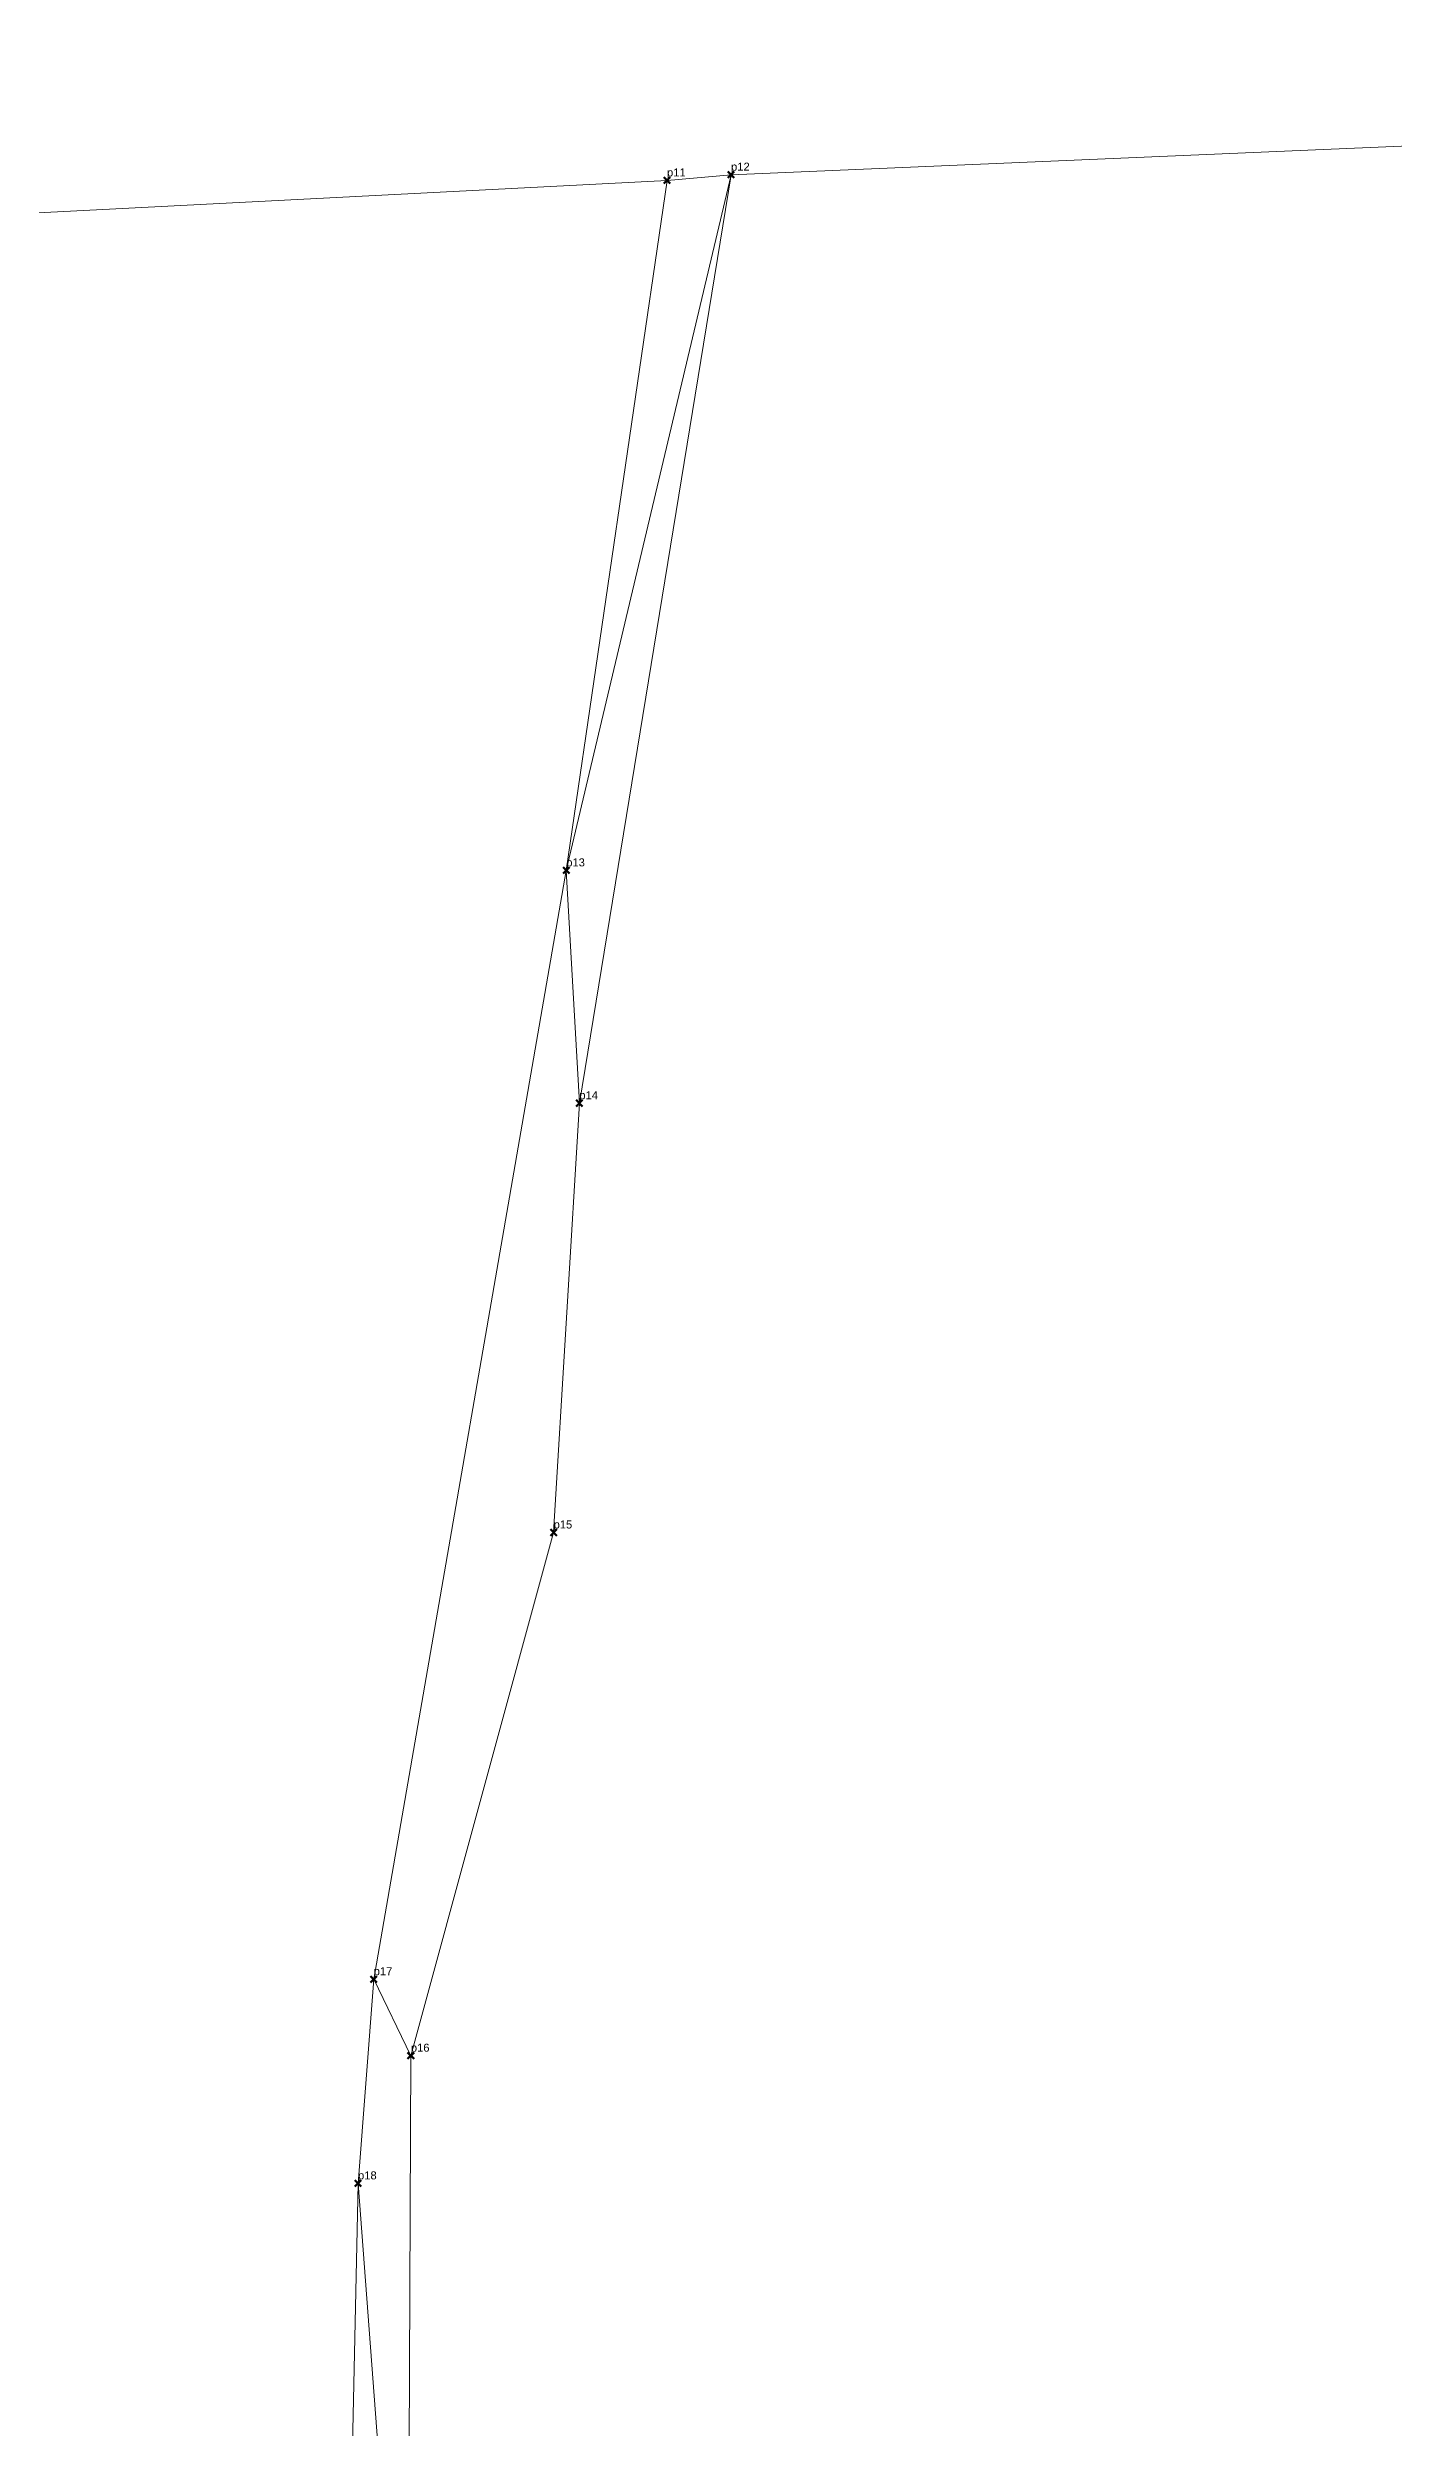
# Model space of a CAD drawing. Header units: millimetres. Extents: x 606072 to 606414, y 1290780 to 1291078.
# Drawn here: x 606156.3 to 606240.4, y 1290928.4 to 1291077.1 of the extents above; entities that cross this region are included whole.
import ezdxf

# ---------------------------------------------------------------- set-up
doc = ezdxf.new("R2010")
doc.units = ezdxf.units.MM
doc.header["$PDMODE"] = 3
doc.header["$PDSIZE"] = 0.2
doc.layers.get('0').update_dxf_attribs({"color": 1, "linetype": 'CONTINUOUS', "lineweight": 100})
doc.layers.add('Point', color=5, linetype='CONTINUOUS', lineweight=100)
doc.layers.add('Point_Name', color=1, linetype='CONTINUOUS', lineweight=100)
doc.styles.get("Standard").update_dxf_attribs({"font": 'arial.ttf', "width": 0.65})

msp = doc.modelspace()

# ---------------------------------------------------------------- linework, layer by layer
at = {"color": 6, "lineweight": 0, "elevation": 75.25}
msp.add_lwpolyline([(606367.39, 1290835.33), (606362.79, 1290842.14), (606391.28, 1291076.61), (606385.07, 1291077.12), (606199.02, 1291069.18), (606195.02, 1291068.82), (606112.72, 1291064.59), (606108.13, 1291021.49), (606098.18, 1290965.64), (606076.65, 1290807.2), (606072.21, 1290805.84), (606072.34, 1290802.17), (606076.13, 1290802.38), (606076.29, 1290802.31), (606072.69, 1290779.86), (606095.76, 1290788.66), (606139.87, 1290789.58), (606134.75, 1290802.54), (606203.68, 1290810.33), (606192.58, 1290819.2), (606244.04, 1290832.45), (606308.42, 1290830.64), (606303.18, 1290837.68), (606367.39, 1290835.33)], dxfattribs=at)
at = {"color": 4, "lineweight": 0}
for points, elevation in [([(606385.07, 1291077.12), (606199.02, 1291069.18), (606189.54, 1291011.15), (606187.93, 1290984.32), (606179.01, 1290951.62), (606178.81, 1290902.71), (606180.44, 1290872.07), (606182.26, 1290854.11), (606191.49, 1290830.5), (606196.84, 1290820.3), (606244.04, 1290832.45), (606303.18, 1290837.68), (606362.79, 1290842.14), (606367.39, 1290835.33), (606385.07, 1291077.12)], 74.31), ([(606195.02, 1291068.82), (606112.72, 1291064.59), (606108.13, 1291021.49), (606098.18, 1290965.64), (606076.65, 1290807.2), (606072.21, 1290805.84), (606072.34, 1290802.17), (606076.13, 1290802.38), (606076.29, 1290802.31), (606072.69, 1290779.86), (606095.76, 1290788.66), (606134.75, 1290802.54), (606192.58, 1290819.2), (606189.42, 1290828.08), (606188.99, 1290828.44), (606177.35, 1290853.31), (606175.87, 1290867.83), (606174.83, 1290902.15), (606175.71, 1290943.64), (606176.69, 1290956.4), (606188.72, 1291025.7), (606195.02, 1291068.82)], 74.67)]:
    msp.add_lwpolyline(points, dxfattribs=dict(at, elevation=elevation))
at = {"color": 3, "lineweight": 0}
for points, elevation in [([(606195.02, 1291068.82), (606112.72, 1291064.59), (606108.13, 1291021.49), (606098.18, 1290965.64), (606076.65, 1290807.2), (606072.21, 1290805.84), (606072.34, 1290802.17), (606076.13, 1290802.38), (606076.29, 1290802.31), (606072.69, 1290779.86), (606118.33, 1290832.21), (606203.68, 1290810.33), (606192.58, 1290819.2), (606189.42, 1290828.08), (606188.99, 1290828.44), (606177.35, 1290853.31), (606175.87, 1290867.83), (606179.33, 1290872.65), (606174.83, 1290902.15), (606175.71, 1290943.64), (606176.69, 1290956.4), (606188.72, 1291025.7), (606195.02, 1291068.82)], 74.67), ([(606199.02, 1291069.18), (606195.02, 1291068.82), (606188.72, 1291025.7), (606176.69, 1290956.4), (606175.71, 1290943.64), (606174.83, 1290902.15), (606175.87, 1290867.83), (606177.35, 1290853.31), (606188.99, 1290828.44), (606189.42, 1290828.08), (606192.58, 1290819.2), (606196.84, 1290820.3), (606191.5, 1290830.5), (606182.26, 1290854.11), (606179.33, 1290872.65), (606178.81, 1290902.71), (606179.01, 1290951.62), (606187.93, 1290984.32), (606189.54, 1291011.15), (606199.02, 1291069.18)], 74.31), ([(606199.02, 1291069.18), (606189.54, 1291011.15), (606187.93, 1290984.32), (606179.01, 1290951.62), (606178.81, 1290902.71), (606180.44, 1290872.07), (606182.26, 1290854.11), (606191.49, 1290830.5), (606203.68, 1290810.33)], 74.71)]:
    msp.add_lwpolyline(points, dxfattribs=dict(at, elevation=elevation))
at = {"color": 7, "lineweight": 0, "elevation": 76.34}
msp.add_lwpolyline([(606076.65, 1290807.2), (606098.18, 1290965.64), (606108.13, 1291021.49), (606112.72, 1291064.59), (606195.02, 1291068.82), (606199.02, 1291069.18), (606188.72, 1291025.7), (606189.54, 1291011.15), (606187.93, 1290984.32), (606179.01, 1290951.62), (606176.69, 1290956.4), (606175.71, 1290943.64), (606178.81, 1290902.71)], dxfattribs=at)
at = {"layer": 'Point'}
for p in [(606195.02, 1291068.82, 74.67), (606199.02, 1291069.18, 74.71), (606188.72, 1291025.7, 67.63), (606189.54, 1291011.15, 77.23), (606187.93, 1290984.32, 76.47), (606176.69, 1290956.4, 76.63), (606179.01, 1290951.62, 77.07), (606175.71, 1290943.64, 77.58)]:
    msp.add_point(p, dxfattribs=at)

# ---------------------------------------------------------------- texts
at = {"layer": 'Point_Name'}
for s, p in [('p12', (606199.02, 1291069.43)), ('p11', (606195.02, 1291069.07)), ('p13', (606188.72, 1291025.95)), ('p14', (606189.54, 1291011.4)), ('p15', (606187.93, 1290984.57)), ('p17', (606176.69, 1290956.65)), ('p16', (606179.01, 1290951.87)), ('p18', (606175.71, 1290943.89))]:
    msp.add_text(s, height=0.5, dxfattribs=at).set_placement(p)

doc.saveas('drawing.dxf')
